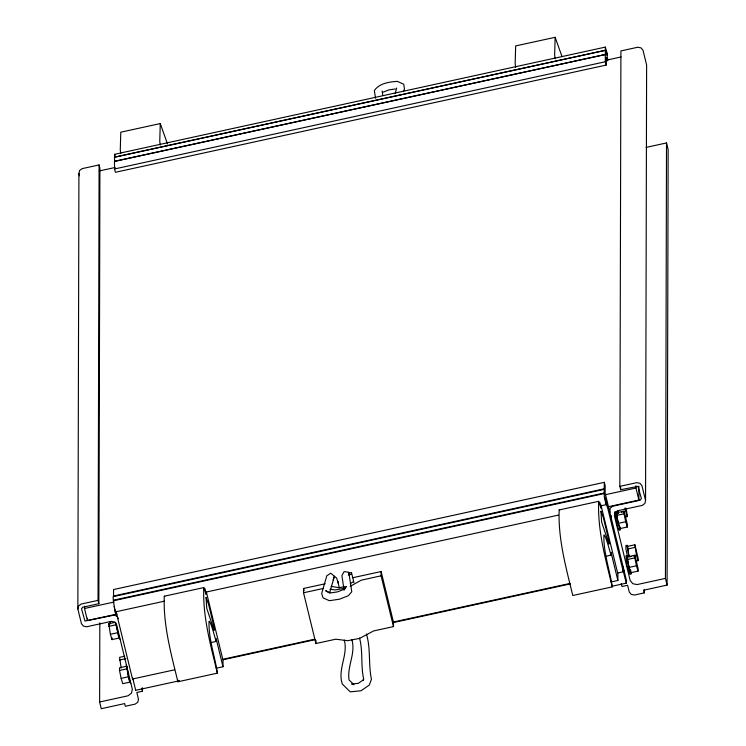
<?xml version="1.0" encoding="UTF-8"?>
<svg xmlns="http://www.w3.org/2000/svg" width="746" height="746" viewBox="0 0 746 746"><rect width="100%" height="100%" fill="white"/><g stroke="black" fill="none" stroke-linecap="round" stroke-linejoin="round"><path stroke-width="1.12" d="M142.477 687.765L142.467 691.253L136.826 692.484L138.458 699.17L137.786 702.2L135.203 704.103L125.328 706.257L124.675 703.581L101.26 708.7L99.628 701.995L127.976 695.804L131.417 693.267L132.322 689.22L116.535 624.458L114.52 622.015L111.322 621.381L86.639 626.771L83.44 626.127L81.435 623.684L77.854 608.988L78.917 173.548L79.589 170.517L82.172 168.624L99.087 164.922L99.908 168.26L98.845 603.7L82.629 607.244L81.538 608.885L84.979 621.054L113.551 615.263L116.749 615.907L118.493 618.742M117.019 614.061L87.459 620.523L84.522 608.494L84.531 606.162M87.459 620.523L87.459 618.192M98.845 603.7L98.034 600.362L99.087 164.922M99.628 701.995L99.824 622.826M119.323 637.979L112.003 639.602L110.389 634.314L108.785 623.721L115.061 622.332M112.003 639.602L112.003 637.83M114.791 608.839C117.654 624.542 111.62 595.327 113.541 596.25L113.56 589.545L604.344 482.326L605.165 485.665L605.146 493.097L626.64 581.265M114.464 161.369L605.36 54.486L114.464 161.369L114.586 168.96L115.397 172.298L606.19 65.079L606.2 57.656L607.03 61.051M114.483 157.192L605.37 50.308L114.483 157.192L114.576 161.705M114.586 157.527L114.595 154.319L605.379 47.101L607.03 53.283L607.319 55.111L606.106 50.644L607.878 60.286M119.528 670.458L119.528 667.81L126.857 666.187L128.461 676.771L130.074 682.058L122.745 683.69L121.132 678.403L119.528 670.458L126.848 668.836M121.16 667.959L119.556 657.366L124.787 656.2M205.682 591.578L206.204 594.469L203.779 587.587L164.288 596.213C163.104 625.176 171.207 654.167 177.893 681.769L217.384 673.144C214.857 655.883 208.46 638.884 209.02 621.287A36.946 2.695 77.7 0 1 213.403 631.974L216.144 641.42L210.503 642.651M203.779 587.587C202.586 616.55 210.698 645.542 217.384 673.144M216.144 641.42L216.154 638.697L222.989 666.747L216.219 668.23M222.989 666.747L223.007 660.247L206.4 592.119M352.671 577.749L381.113 571.539L393.487 622.304L393.478 626.593L373.615 630.939L359.619 638.38L347.767 640.693L335.775 639.201L315.912 643.537L303.538 592.781L303.547 588.482L325.163 583.764M315.912 643.537L315.922 640.32M337.677 581.964L337.677 581.031L339.327 587.792M393.478 626.593L381.103 575.828L381.113 571.539M599.849 502.384L601.08 508.203L598.665 501.321L559.174 509.947C557.989 538.91 566.093 567.902 572.779 595.504L612.27 586.878C609.743 569.618 603.346 552.618 603.906 535.022A36.946 2.695 77.7 0 1 608.288 545.708L611.03 555.155L605.388 556.385M598.665 501.321C597.471 530.285 605.584 559.276 612.27 586.878M113.401 600.213L604.185 492.994L604.288 496.743L605.938 504.119L606.228 504.949L605.025 497.116L623.302 571.79L617.604 573.031M113.411 596.026L604.195 488.817L604.185 492.836M604.344 482.326L604.195 488.658M606.19 65.079L605.37 61.741L605.258 54.299M605.36 54.486L605.267 50.122M605.37 50.308L605.379 47.101M611.03 555.155L611.039 552.432L617.875 580.481L611.105 581.964M611.17 517.808L611.17 515.551M616.755 515.374L616.765 512.726L624.104 511.15L627.33 524.373L627.321 527.03L619.982 528.606L618.369 523.319L616.755 515.374L624.094 513.798L624.104 511.15M617.875 580.481L617.893 573.982L600.819 504.585M609.864 512.465L610.209 508.101L612.792 506.198L640.292 500.193L641.383 498.542L637.942 486.373L620.653 489.702L619.842 486.364L620.905 50.924L637.83 47.231L641.028 47.865L643.033 50.318L646.614 65.005L645.56 500.445L644.88 503.475L642.306 505.378L617.623 510.768L615.04 512.67L614.368 515.7L630.156 580.463L632.832 583.726L637.103 584.575L665.451 578.383L666.514 142.943L646.101 147.4M619.982 528.606L619.991 526.835M620.653 489.702L620.663 487.38M623.302 571.79L623.302 570.168L623.954 572.201L623.05 566.568M626.472 580.593L626.295 583.13L611.627 586.337M625.251 517.034L627.349 516.577L626.202 508.259M627.507 559.463L627.517 556.805L634.846 555.229L638.072 568.461L638.063 571.11L630.734 572.686L629.111 567.398L627.507 559.463L634.846 557.887L634.846 555.229M631.237 556.507L629.139 556.954L627.535 546.361L634.874 544.785L638.1 558.008L638.091 560.666L635.993 561.113M630.734 571.8L630.734 570.037M638.091 560.666L636.478 555.378L634.874 544.785M607.048 507.01L638.884 500.053L635.956 488.033L635.956 485.702M638.884 500.053L638.921 486.075M621.241 583.493L621.968 586.505L627.61 585.274L629.242 591.951L631.247 594.394L634.445 595.038L644.32 592.874L644.33 589.387M644.32 592.874L643.667 590.207L667.083 585.088L668.146 149.648L666.514 142.943M77.854 608.988L78.526 605.957L81.109 604.055L98.034 600.362M395.194 93.436L396.676 88M403.838 90.956L404.444 88.727L403.745 84.242L397.357 81.379C389.123 81.892 379.369 83.254 374.343 90.546L375.518 98.211M348.326 572.909L351.515 572.676L351.068 574.299L348.345 575.091M329.546 593.201L334.413 576.285L333.126 579.922M362.957 680.65L363.628 678.823C360.607 665.367 363.162 651.351 359.516 637.989M120.74 153.62L120.274 149.965L120.777 132.191L160.269 123.566L159.756 141.339L160.222 144.994M515.626 67.354L515.16 63.699L515.663 45.926L555.145 37.3L554.642 55.073L555.108 58.729M344.661 589.275L346.33 586.375L343.636 589.461L337.434 591.895L330.571 592.921L325.648 590.701L328.566 592.576M133.245 679.755L132.695 678.086L135.679 690.134M353.529 581.479L350.34 583.68M363.768 679.559L358.332 683.336L351.627 684.007L353.222 684.511M350.238 586.347L361.241 580.174L381.103 575.828M383.155 92.159L388.964 89.884L395.352 88.933M344.512 586.664L339.02 587.708L331.121 586.375M119.985 639.331L118.427 636.012L115.705 622.723M619.236 530.266L617.669 526.946L614.741 511.831M130.736 683.42L129.17 680.1L126.242 664.984M625.941 545.354L625.931 549.112L627.517 556.786M625.922 555.798L627.032 565.337L629.978 574.355M108.776 626.379L116.106 624.756L119.006 636.916M110.389 634.314L117.709 632.692M119.546 660.014L125.832 658.625M121.132 678.403L128.461 676.771M99.227 170.965L115.145 167.486M606.312 60.184L621.092 56.957M114.586 168.96L605.37 61.741M113.513 596.576L604.297 489.357M619.842 486.364L636.767 482.671L639.965 483.305L641.97 485.749L645.56 500.445M113.504 600.754L604.288 493.535M84.522 608.494L114.082 602.041M605.258 494.738L635.956 488.033M115.444 611.879L164.409 601.183M205.402 592.231L558.4 515.113M600.53 505.909L606.228 504.66M303.538 592.781L323.4 588.435M343.953 588.333L335.383 589.937L329.937 589.256M174.648 669.805L132.508 679.009L116.012 611.3M222.467 659.352L314.709 639.201M393.282 622.043L569.776 583.484M223.119 659.762L315.362 639.611M392.788 622.696L570.429 583.885M135.502 690.348L179.506 680.734M621.539 512.194L625.726 511.299L627.349 516.577M618.369 523.319L625.707 521.743L627.321 527.03M627.535 549.019L634.865 547.443M633.335 556.059L636.478 555.378M629.111 567.398L636.45 565.822L638.063 571.11M623.404 570.858L624.029 572.536L623.096 566.736M559.174 509.947L559.649 510.152M164.288 596.213L164.763 596.418M354.014 684.763L349.044 679.914C346.89 666.271 356.047 653.235 351.823 639.667M114.595 154.319L115.276 156.632M555.145 37.3L562.074 56.743M160.269 123.566L167.505 143.997M626.295 583.13L623.404 571.753M617.427 513.985L616.149 511.523L617.697 520.941L620.206 530.08L620.43 528.14M627.918 546.762L626.92 545.167L628.925 556.479M627.89 557.206L626.892 555.611L628.44 565.02L630.957 574.168L631.181 572.219M338.18 583.036L336.632 578.047L330.692 573.18L326.785 575.819L321.666 593.602L323.102 597.882L329.359 600.698L339.495 599.197L348.307 595.737L351.776 591.764L348.783 572.247L344.092 571.576L341.901 575.632L344.111 590.245M616.765 512.726L617.408 514.843M108.785 623.721L109.429 625.838M665.451 578.383L667.083 585.088M617.716 510.497L618.415 513.341M351.515 572.676L353.968 582.738M303.547 588.482L304.098 590.739M204.964 588.65L205.439 590.608M78.917 173.548L79.468 175.814M141.74 688.25L142.467 691.253M114.231 606.414L114.567 607.831M366.454 634.035C370.874 648.796 368.282 664.35 371.443 679.308L369.335 685.024L361.073 690.759L350.266 691.85L342.321 684.082C337.267 669.358 348.429 654.876 344.279 640.143M625.036 507.895L625.726 511.299M634.846 557.887L636.45 565.822M624.094 513.798L625.707 521.743M617.93 510.6L618.397 512.875M109.951 621.605L110.408 623.87M382.12 90.956L382.819 95.544M177.669 679.82L177.893 681.769M206.055 597.555L206.754 608.372L214.149 630.398L213.804 626.043L208.582 604.353L206.055 597.555M600.94 511.29L601.64 522.097L609.034 544.132L608.689 539.778L603.467 518.088L600.94 511.29"/></g></svg>
